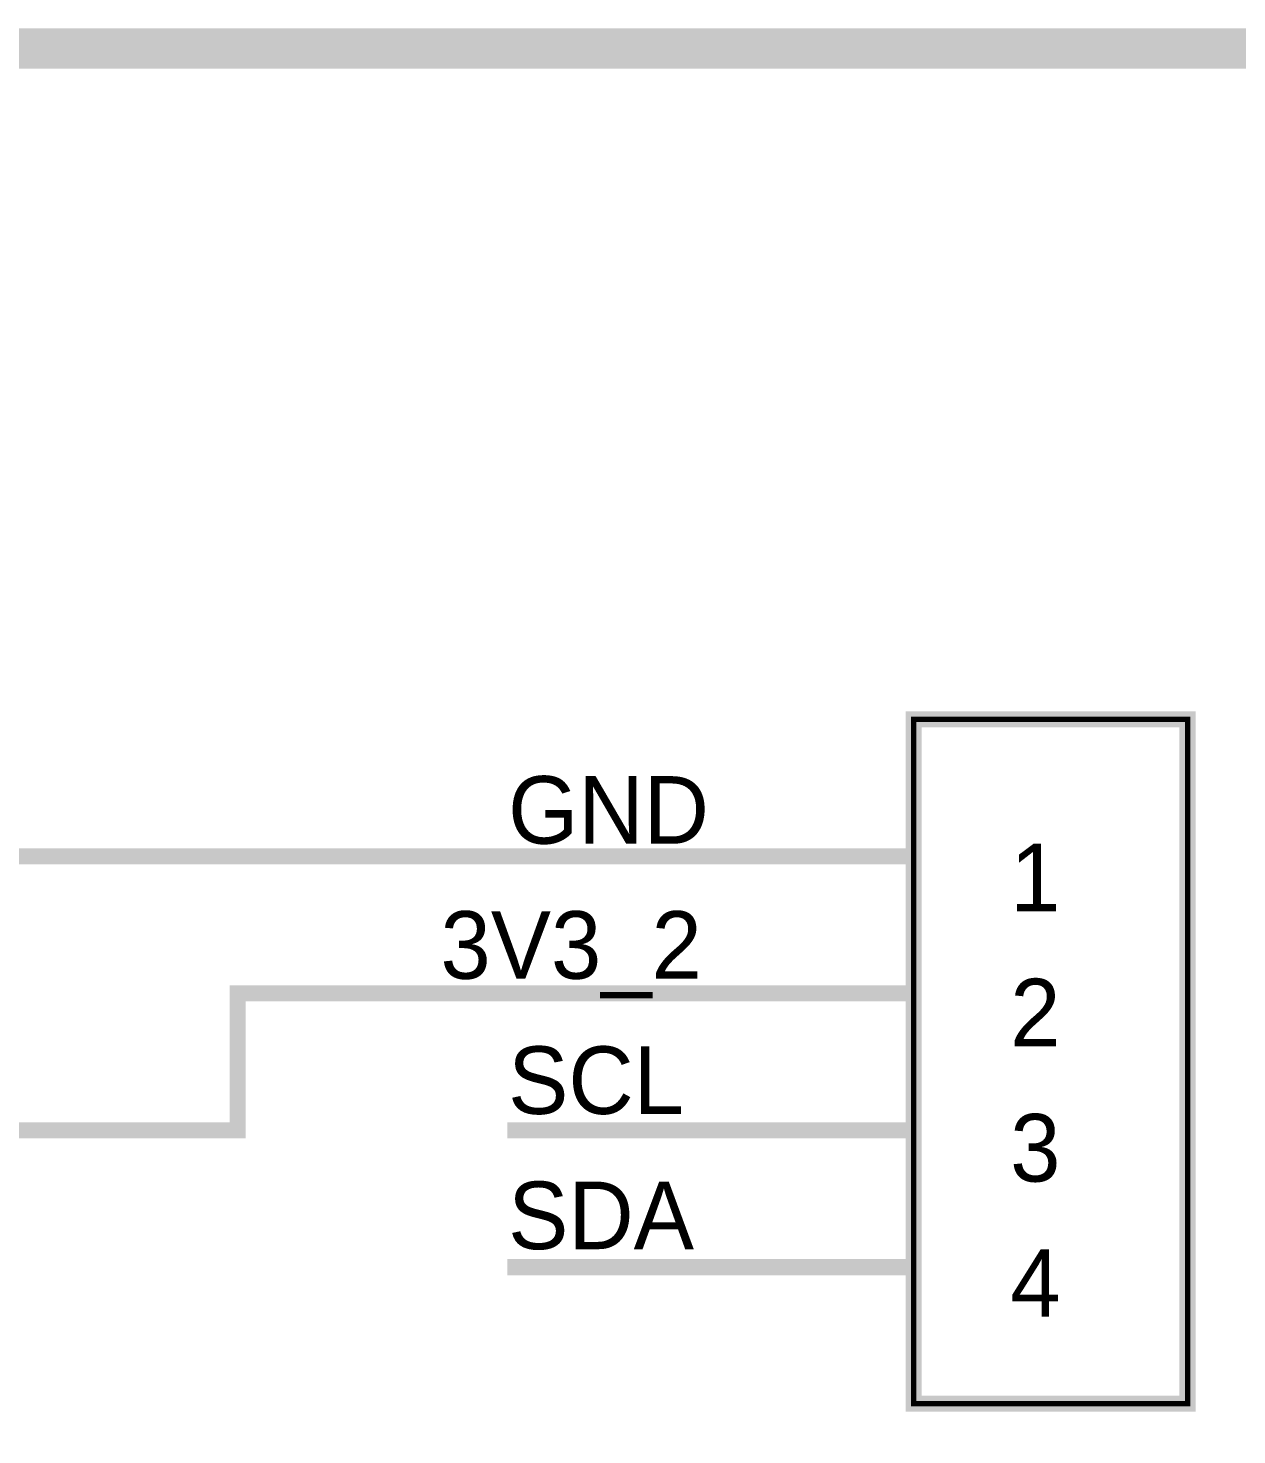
# Model space of a CAD drawing. Header units: millimetres. Extents: x 0 to 13.8, y 0 to 11.8.
# Drawn here: x 11.658 to 12.541, y 4.105 to 5.133 of the extents above; entities that cross this region are included whole.
import ezdxf

# ---------------------------------------------------------------- set-up
doc = ezdxf.new("R2010")
doc.units = ezdxf.units.MM
doc.header["$MEASUREMENT"] = 0
doc.layers.add('Sheet', color=255, linetype='Continuous')

msp = doc.modelspace()

# ---------------------------------------------------------------- linework, layer by layer
at = {"layer": 'Sheet'}
for points, const_width in [([(9.8425, 5.1179), (13.5829, 5.1179), (13.5829, 2.7556), (9.8425, 2.7556)], 0.0295), ([(11.0239, 4.7241), (11.2206, 4.7241), (11.2206, 4.5275), (12.2048, 4.5275)], 0.0118), ([(12.3049, 4.5275), (12.2048, 4.5275)], 0.0118), ([(10.8268, 4.1337), (11.2206, 4.1337), (11.2206, 4.3273), (11.811, 4.3273), (11.811, 4.4274), (12.2048, 4.4274)], 0.0118), ([(12.3049, 4.4274), (12.2048, 4.4274)], 0.0118), ([(12.2048, 4.3273), (12.0081, 4.3273)], 0.0118), ([(12.3049, 4.3273), (12.2048, 4.3273)], 0.0118), ([(12.2048, 4.2272), (12.0081, 4.2272)], 0.0118), ([(12.3049, 4.2272), (12.2048, 4.2272)], 0.0118)]:
    msp.add_lwpolyline(points, dxfattribs=dict(at, const_width=const_width))
for points, const_width in [([(12.3049, 4.6276), (12.5051, 4.6276), (12.5051, 4.1275), (12.3049, 4.1275), (12.3049, 4.6276)], 0.0118), ([(12.3049, 4.6276), (12.3049, 4.1275), (12.5051, 4.1275), (12.5051, 4.6276), (12.3049, 4.6276), (12.3049, 4.6276)], 0.0039)]:
    msp.add_lwpolyline(points, close=True, dxfattribs=dict(at, const_width=const_width))

# ---------------------------------------------------------------- texts
for s, height, p in [('GND', 0.04939, (12.0086, 4.5367)), ('1', 0.0494, (12.3755, 4.4873)), ('3V3_2', 0.04939, (11.9592, 4.438)), ('2', 0.0494, (12.3755, 4.3886)), ('SCL', 0.04939, (12.0086, 4.3392)), ('3', 0.0494, (12.3755, 4.2898)), ('SDA', 0.04939, (12.0086, 4.2404)), ('4', 0.0494, (12.3755, 4.191))]:
    msp.add_text(s, height=height, dxfattribs=at).set_placement(p)

doc.saveas('drawing.dxf')
